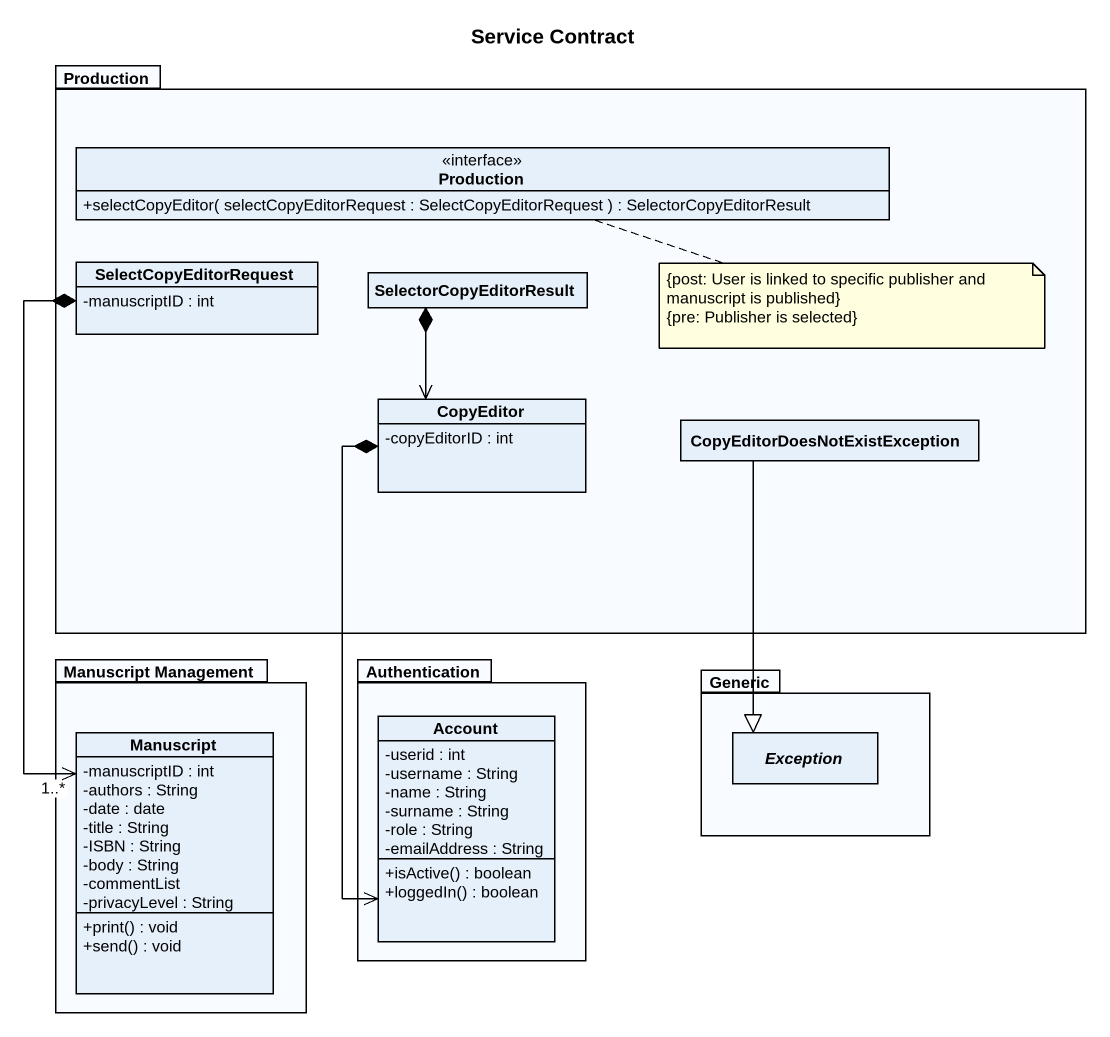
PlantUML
@startuml
title Service Contract
hide circle
hide empty members
skinparam classAttributeIconSize 0
package Production {
  interface "Production" as Production_2 {
    +selectCopyEditor( selectCopyEditorRequest : SelectCopyEditorRequest ) : SelectorCopyEditorResult
  }
  class SelectCopyEditorRequest {
    -manuscriptID : int
  }
  class SelectorCopyEditorResult
  class CopyEditor {
    -copyEditorID : int
  }
  class "CopyEditorDoesNotExistException" as CopyEditorDoesNotExistExcept
}
package "Manuscript Management" as Manuscript_Management {
  class Manuscript {
    -manuscriptID : int
    -authors : String
    -date : date
    -title : String
    -ISBN : String
    -body : String
    -commentList
    -privacyLevel : String
    +print() : void
    +send() : void
  }
}
package Authentication {
  class Account {
    -userid : int
    -username : String
    -name : String
    -surname : String
    -role : String
    -emailAddress : String
    +isActive() : boolean
    +loggedIn() : boolean
  }
}
package Generic {
  abstract class "Exception" as Exception_
}
SelectCopyEditorRequest *--> "1..*" Manuscript
SelectorCopyEditorResult *--> CopyEditor
CopyEditor *--> Account
CopyEditorDoesNotExistExcept --|> Exception_
note right of Production_2
  {post: User is linked to specific publisher and manuscript is published}
  {pre: Publisher is selected}
end note
@enduml
